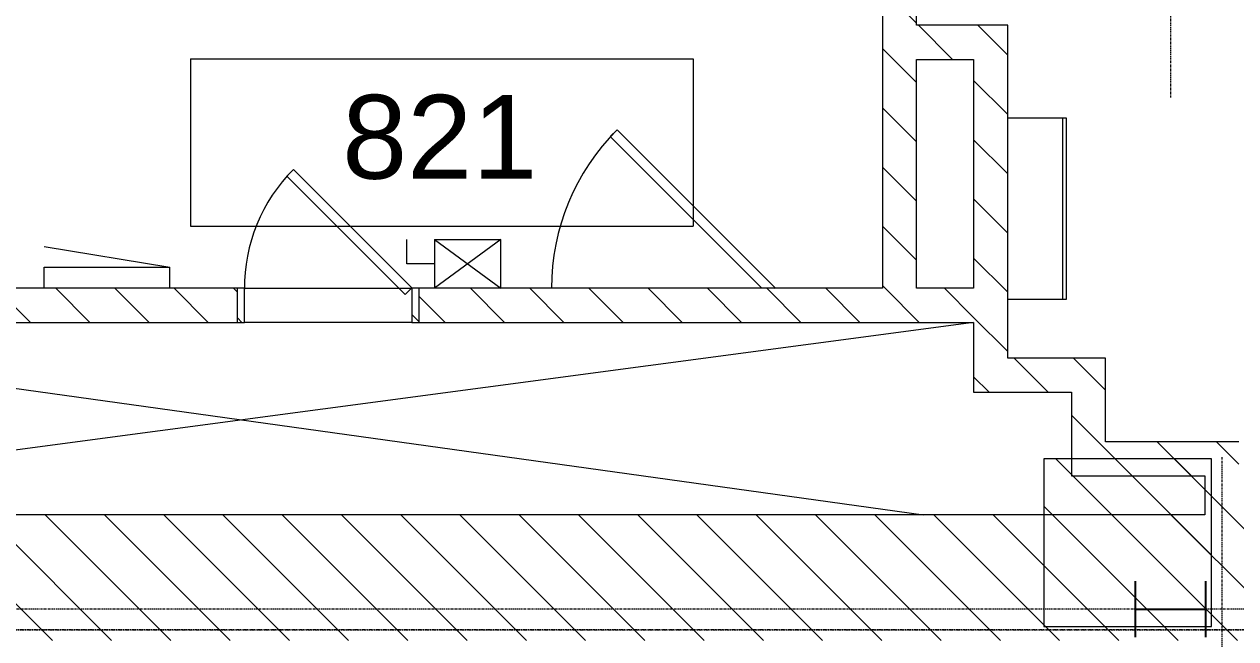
# Model space of a CAD drawing. Header units: inches. Extents: x -1205 to 1409, y -1117 to 895.
# Drawn here: x -254.5 to -81, y -555.4 to -467.4 of the extents above; entities that cross this region are included whole.
import ezdxf

# ---------------------------------------------------------------- set-up
doc = ezdxf.new("R2010")
doc.units = ezdxf.units.IN
doc.header["$MEASUREMENT"] = 0
for name, pattern in [('Double Dash 3_8_', [1, 0.375, -0.125, 0.125, -0.125, 0.125, -0.125]), ('Double Dash 3_8__2_', [1, 0.375, -0.125, 0.125, -0.125, 0.125, -0.125]), ('Grid Line 1_4_', [0.4375, 0.25, -0.0625, 0.0625, -0.0625])]:
    doc.linetypes.add(name, pattern=pattern)
for name, color, linetype, lineweight in [('A-AREA-IDEN', 2, 'Continuous', 9), ('A-DETL-THIN', 151, 'Continuous', 13), ('A-DOOR', 31, 'Continuous', 13), ('A-WALL', 113, 'Continuous', 13), ('A-WALL-PATT', 111, 'Continuous', 13), ('C-PROP-LINE', 91, 'Double Dash 3_8_', 20), ('E-ELEC-EQPM', 71, 'Continuous', 13), ('I-WALL', 2, 'Continuous', 13), ('Q-SPCQ', 91, 'Continuous', 13), ('S-COLS', 52, 'Continuous', 13), ('S-COLS-SYMB', 171, 'Continuous', 20), ('S-GRID', 1, 'Continuous', 9)]:
    doc.layers.add(name, color=color, linetype=linetype, lineweight=lineweight)
doc.styles.add('Arial_5', font='arial.ttf', dxfattribs={"height": 12})
pattern_1 = [(135, (0, 0), (-4.24264, -4.24264), [])]

# ---------------------------------------------------------------- blocks, each defined once
blk = doc.blocks.new('Electrical Panel - Power Panel-1139854-8TH FLOOR TELECOM PLAN')
at = {"layer": 'E-ELEC-EQPM', "color": 53, "lineweight": 9}
for p, q in [((-15.96, 8.44), (2.04, 5.44)), ((-15.96, 5.44), (2.04, 5.44)), ((-15.96, 2.44), (-15.96, 5.44)), ((2.04, 2.44), (2.04, 5.44))]:
    blk.add_line(p, q, dxfattribs=at)
blk = doc.blocks.new('Attic Access - 32_ x 56_-1343218-8TH FLOOR TELECOM PLAN')
at = {"layer": 'A-DOOR', "color": 133, "lineweight": 20}
for p, q in [((-7.63, 25.13), (-8.6, 24.16)), ((15, 2.5), (-7.63, 25.13)), ((-8.6, 24.16), (13.12, 2.44)), ((14.94, 2.44), (15, 2.5))]:
    blk.add_line(p, q, dxfattribs=at)
at = {"layer": 'A-DOOR', "color": 53, "lineweight": 9}
blk.add_arc((15, 2.5), 32, 135, 180.111, dxfattribs=at)
blk = doc.blocks.new('Combination Starter - Disconnect Switches - 208V Size 1-1139287-8TH FLOOR TELECOM PLAN')
at = {"layer": 'E-ELEC-EQPM', "color": 53, "lineweight": 9}
for p, q in [((-272.98, -501.68), (-272.98, -498.18)), ((-259.48, -498.18), (-268.98, -505.18)), ((-268.98, -498.18), (-259.48, -505.18)), ((-268.98, -498.18), (-259.48, -498.18)), ((-268.98, -498.18), (-268.98, -505.18)), ((-259.48, -505.18), (-259.48, -498.18)), ((-268.98, -501.68), (-272.98, -501.68))]:
    blk.add_line(p, q, dxfattribs=at)
blk = doc.blocks.new('Attic Access - 24_ x 80_-1343311-8TH FLOOR TELECOM PLAN')
at = {"layer": 'A-DOOR'}
h = blk.add_hatch(dxfattribs=at)
h.set_pattern_fill('FP_31', color=253, style=0, pattern_type=2)
h.set_pattern_definition([(135, (209.976, 507.619), (-4.24264, -4.24264), [])])
h.paths.add_polyline_path([(12, -2.44), (12, 2.44), (11, 2.44), (11, -2.44)], flags=0)
h.paths.add_polyline_path([(-14, -2.44), (-13, -2.44), (-13, 2.44), (-14, 2.44)], flags=0)
at = {"layer": 'A-DOOR', "color": 133, "lineweight": 20}
for p, q in [((-5.97, 19.47), (-6.94, 18.5)), ((11, 2.5), (-5.97, 19.47)), ((-6.94, 18.5), (10.03, 1.53)), ((-13, 2.44), (-14, 2.44)), ((-13, -2.44), (-13, 2.44)), ((10.03, 1.53), (11, 2.5)), ((12, 2.44), (11, 2.44)), ((11, 2.44), (11, -2.44)), ((-14, -2.44), (-13, -2.44)), ((11, -2.44), (12, -2.44))]:
    blk.add_line(p, q, dxfattribs=at)
at = {"layer": 'A-DOOR', "color": 53, "lineweight": 9}
blk.add_arc((11, 2.5), 24, 135, 180.5, dxfattribs=at)
blk = doc.blocks.new('Fire Hose Cabinet - Existing Hose-3487096-8TH FLOOR TELECOM PLAN')
at = {"layer": 'Q-SPCQ', "color": 53, "lineweight": 9}
for p, q in [((-17.32, 2.44), (-17.32, 10.81)), ((-17.32, 10.81), (8.68, 10.81)), ((8.68, 10.81), (8.68, 2.44)), ((-17.32, 10.31), (8.68, 10.31)), ((8.68, 2.44), (-17.32, 2.44))]:
    blk.add_line(p, q, dxfattribs=at)
blk = doc.blocks.new('Family - ___-850868-8TH FLOOR TELECOM PLAN')
at = {"layer": 'C-PROP-LINE', "color": 133, "linetype": 'Double Dash 3_8__2_'}
blk.add_line((-889.89, -554.08), (389.27, -554.08), dxfattribs=at)
blk = doc.blocks.new('Family - ___-851313-8TH FLOOR TELECOM PLAN')
at = {"layer": 'C-PROP-LINE', "color": 133, "linetype": 'Double Dash 3_8__2_'}
blk.add_line((389.27, -554.08), (-889.89, -554.08), dxfattribs=at)
blk = doc.blocks.new('18433_1 - AEO NY - CENTRAL_rvt-1-8TH FLOOR TELECOM PLAN')
at = {"layer": 'A-WALL-PATT', "lineweight": 9}
h = blk.add_hatch(dxfattribs=at)
h.set_pattern_fill('FP_1', color=53, style=0, pattern_type=2)
h.set_pattern_definition(pattern_1)
h.paths.add_polyline_path([(-131.6, -505.18), (-126.73, -505.18), (-126.73, -444.95), (-131.6, -444.95), (-131.6, -449.84)], flags=0)
h = blk.add_hatch(dxfattribs=at)
h.set_pattern_fill('FP_1', color=53, style=0, pattern_type=2)
h.set_pattern_definition(pattern_1)
h.paths.add_polyline_path([(-118.54, -472.4), (-113.66, -472.4), (-113.66, -467.52), (-126.73, -467.52), (-126.73, -472.4)], flags=0)
h = blk.add_hatch(dxfattribs=at)
h.set_pattern_fill('FP_1', color=53, style=0, pattern_type=2)
h.set_pattern_definition(pattern_1)
h.paths.add_polyline_path([(-113.66, -520.06), (-113.66, -472.4), (-118.54, -472.4), (-118.54, -520.06)], flags=0)
h = blk.add_hatch(dxfattribs=at)
h.set_pattern_fill('FP_1', color=53, style=0, pattern_type=2)
h.set_pattern_definition(pattern_1)
h.paths.add_polyline_path([(-118.54, -510.06), (-118.54, -505.18), (-197.98, -505.18), (-197.98, -510.06)], flags=0)
h.paths.add_polyline_path([(-307.56, -510.06), (-223.98, -510.06), (-223.98, -505.18), (-307.66, -505.18), (-307.66, -510.06)], flags=0)
h = blk.add_hatch(dxfattribs=at)
h.set_pattern_fill('FP_1', color=53, style=0, pattern_type=2)
h.set_pattern_definition(pattern_1)
h.paths.add_polyline_path([(-104.54, -520.06), (-104.54, -515.18), (-113.66, -515.18), (-113.66, -520.06)], flags=0)
h = blk.add_hatch(dxfattribs=at)
h.set_pattern_fill('FP_1', color=53, style=0, pattern_type=2)
h.set_pattern_definition(pattern_1)
h.paths.add_polyline_path([(-104.54, -532.06), (-99.66, -532.06), (-99.66, -515.18), (-104.54, -515.18), (-104.54, -520.06)], flags=0)
h = blk.add_hatch(dxfattribs=at)
h.set_pattern_fill('FP_1', color=53, style=0, pattern_type=2)
h.set_pattern_definition(pattern_1)
h.paths.add_polyline_path([(-85.41, -532.06), (-85.41, -527.18), (-99.66, -527.18), (-99.66, -532.06)], flags=0)
h = blk.add_hatch(dxfattribs=at)
h.set_pattern_fill('FP_1', color=53, style=0, pattern_type=2)
h.set_pattern_definition(pattern_1)
h.paths.add_polyline_path([(-80.54, -537.62), (-80.54, -527.18), (-85.41, -527.18), (-85.41, -537.62)], flags=0)
h = blk.add_hatch(dxfattribs=at)
h.set_pattern_fill('FP_1', color=53, style=0, pattern_type=2)
h.set_pattern_definition(pattern_1)
h.paths.add_polyline_path([(99.52, -555.62), (99.52, -537.62), (-361.03, -537.62), (-361.03, -555.62), (46.01, -555.62)], flags=0)
h.paths.add_polyline_path([(-514.73, -555.62), (-513.41, -555.62), (-513.41, -537.62), (-853.35, -537.62), (-853.35, -555.62), (-520.1, -555.62)], flags=0)
at = {"layer": 'S-COLS', "lineweight": 9}
h = blk.add_hatch(dxfattribs=at)
h.set_pattern_fill('FP_1', color=53, style=0, pattern_type=2)
h.set_pattern_definition(pattern_1)
h.paths.add_polyline_path([(-84.48, -553.62), (-84.48, -529.62), (-108.48, -529.62), (-108.48, -553.62)], flags=0)
at = {"layer": 'A-DETL-THIN', "color": 53, "lineweight": 9}
for p, q in [((-118.54, -510.06), (-325.48, -537.62)), ((-307.54, -512.3), (-125.72, -537.62))]:
    blk.add_line(p, q, dxfattribs=at)
at = {"layer": 'A-WALL', "color": 133, "lineweight": 20}
blk.add_line((-85.41, -537.62), (-347.79, -537.62), dxfattribs=at)
at = {"layer": 'I-WALL', "color": 133, "lineweight": 20}
for p, q in [((-131.6, -444.95), (-131.6, -505.18)), ((-126.73, -467.52), (-126.73, -444.95)), ((-113.66, -467.52), (-126.73, -467.52)), ((-113.66, -472.4), (-113.66, -467.52)), ((-126.73, -472.4), (-118.54, -472.4)), ((-126.73, -505.18), (-126.73, -472.4)), ((-118.54, -472.4), (-118.54, -505.18)), ((-113.66, -515.18), (-113.66, -472.4)), ((-223.98, -505.18), (-302.66, -505.18)), ((-223.98, -510.06), (-223.98, -505.18)), ((-131.6, -505.18), (-197.98, -505.18)), ((-197.98, -505.18), (-197.98, -510.06)), ((-118.54, -505.18), (-126.73, -505.18)), ((-307.66, -510.06), (-223.98, -510.06)), ((-197.98, -510.06), (-118.54, -510.06)), ((-118.54, -510.06), (-118.54, -520.06)), ((-104.54, -515.18), (-113.66, -515.18)), ((-99.66, -515.18), (-104.54, -515.18)), ((-99.66, -527.18), (-99.66, -515.18)), ((-118.54, -520.06), (-113.66, -520.06)), ((-113.66, -520.06), (-104.54, -520.06)), ((-104.54, -520.06), (-104.54, -532.06)), ((-85.41, -527.18), (-99.66, -527.18)), ((-80.54, -527.18), (-85.41, -527.18)), ((-104.54, -532.06), (-99.66, -532.06)), ((-99.66, -532.06), (-85.41, -532.06)), ((-85.41, -532.06), (-85.41, -537.62))]:
    blk.add_line(p, q, dxfattribs=at)
at = {"layer": 'I-WALL', "color": 53, "lineweight": 9}
for p, q in [((-222.98, -505.18), (-198.98, -505.18)), ((-198.98, -510.06), (-222.98, -510.06))]:
    blk.add_line(p, q, dxfattribs=at)
at = {"layer": 'S-COLS', "color": 133, "lineweight": 20}
for p, q in [((-84.48, -529.62), (-108.48, -529.62)), ((-108.48, -529.62), (-108.48, -553.62)), ((-84.48, -553.62), (-84.48, -529.62)), ((-108.48, -553.62), (-84.48, -553.62))]:
    blk.add_line(p, q, dxfattribs=at)
at = {"layer": 'S-GRID', "linetype": 'Grid Line 1_4_'}
for p, q in [((-90.32, -477.87), (-90.32, 870.85)), ((-82.98, -529.37), (-82.98, -1087.29)), ((444.9, -551.12), (-904.42, -551.12))]:
    blk.add_line(p, q, dxfattribs=at)
at = {"color": 133, "linetype": 'Double Dash 3_8__2_', "lineweight": 20}
for name in ['Family - ___-850868-8TH FLOOR TELECOM PLAN', 'Family - ___-851313-8TH FLOOR TELECOM PLAN']:
    blk.add_blockref(name, (0, 0), dxfattribs=at)
at = {"color": 53, "lineweight": 9, "rotation": 270}
blk.add_blockref('Fire Hose Cabinet - Existing Hose-3487096-8TH FLOOR TELECOM PLAN', (-116.1, -498.11), dxfattribs=at)
at = {"color": 53, "lineweight": 9}
for name, p in [('Attic Access - 32_ x 56_-1343218-8TH FLOOR TELECOM PLAN', (-161.98, -507.62)), ('Attic Access - 24_ x 80_-1343311-8TH FLOOR TELECOM PLAN', (-209.98, -507.62)), ('Electrical Panel - Power Panel-1139854-8TH FLOOR TELECOM PLAN', (-235.7, -507.62)), ('Combination Starter - Disconnect Switches - 208V Size 1-1139287-8TH FLOOR TELECOM PLAN', (73.25, 0))]:
    blk.add_blockref(name, p, dxfattribs=at)
blk = doc.blocks.new('W-Wide Flange-Column - W10X45-819166-8TH FLOOR TELECOM PLAN')
at = {"layer": 'S-COLS-SYMB', "color": 63, "lineweight": 25}
for p, q in [((-4.01, 5.05), (4.01, 5.05)), ((0, 5.05), (0, -5.05)), ((-4.01, -5.05), (4.01, -5.05))]:
    blk.add_line(p, q, dxfattribs=at)
blk = doc.blocks.new('5649_structural model_2019_rvt-1-8TH FLOOR TELECOM PLAN')
at = {"color": 123, "lineweight": 13, "rotation": 89.9999999999999}
blk.add_blockref('W-Wide Flange-Column - W10X45-819166-8TH FLOOR TELECOM PLAN', (-90.32, -551.12), dxfattribs=at)
blk = doc.blocks.new('Room Tag - Room Tag-84095-8TH FLOOR TELECOM PLAN')
at = {"layer": 'A-AREA-IDEN'}
for p, q in [((-0.375, -0.0625), (-0.375, -0.3125)), ((-0.375, -0.0625), (0.375, -0.0625)), ((0.375, -0.0625), (0.375, -0.3125)), ((-0.375, -0.3125), (0.375, -0.3125))]:
    blk.add_line(p, q, dxfattribs=at)

msp = doc.modelspace()

# ---------------------------------------------------------------- block references
at = {"lineweight": 5}
msp.add_blockref('18433_1 - AEO NY - CENTRAL_rvt-1-8TH FLOOR TELECOM PLAN', (0, 0), dxfattribs=at)

# ---------------------------------------------------------------- next in the draw order: block references
msp.add_blockref('5649_structural model_2019_rvt-1-8TH FLOOR TELECOM PLAN', (0, 0), dxfattribs=at)
at = {"layer": 'A-AREA-IDEN', "xscale": 95.99999999999994, "yscale": 95.99999999999994, "zscale": 95.99999999999994}
msp.add_blockref('Room Tag - Room Tag-84095-8TH FLOOR TELECOM PLAN', (-194.7, -466.31), dxfattribs=at)

# ---------------------------------------------------------------- next in the draw order: texts
at = {"layer": 'A-AREA-IDEN', "insert": (-208.98, -477.49), "char_height": 12, "width": 33.633, "attachment_point": 1, "style": 'Arial_5'}
msp.add_mtext('821', dxfattribs=at)

doc.saveas('drawing.dxf')
